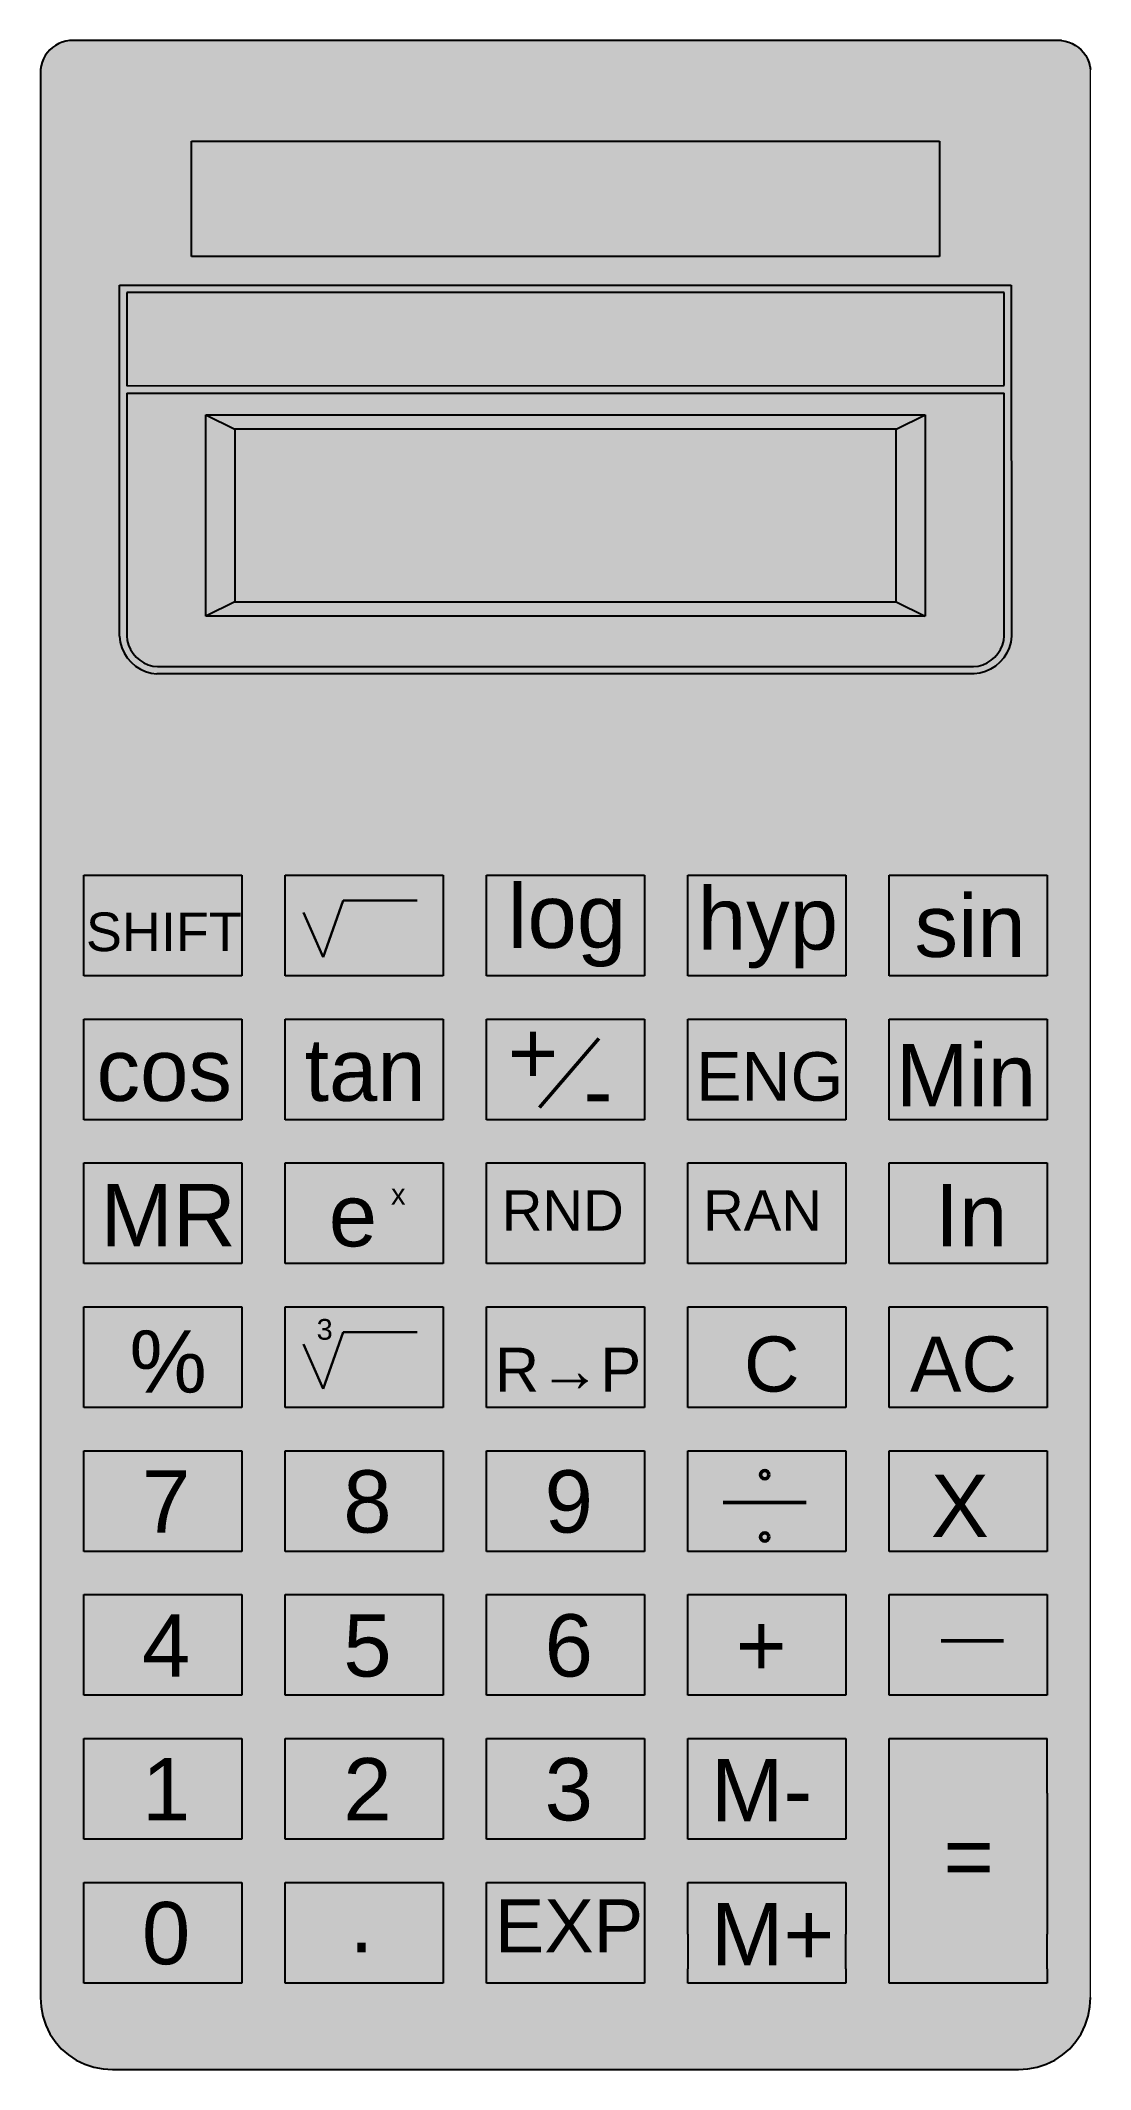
# Model space of a CAD drawing. Header units: metres. Extents: x -1 to 41, y -204 to 47.
# Drawn here: x 15.56 to 40.84, y -1.82 to 47.02 of the extents above; entities outside this region: 1.
import ezdxf

# ---------------------------------------------------------------- set-up
doc = ezdxf.new("R2010")
doc.units = ezdxf.units.M
doc.styles.get("Standard").update_dxf_attribs({"font": 'arial.ttf'})

msp = doc.modelspace()

# ---------------------------------------------------------------- hatches: boundary and pattern name
at = {"lineweight": 50}
h = msp.add_hatch(color=252, dxfattribs=at)
h.dxf.hatch_style = 1
h.paths.add_polyline_path([(38.768, 32.691), (38.766, 38.535), (17.636, 38.535), (17.634, 32.691), (17.648, 32.576), (17.679, 32.465), (17.725, 32.361), (17.787, 32.265), (17.861, 32.178), (17.948, 32.103), (18.044, 32.042), (18.149, 31.996), (18.259, 31.965), (18.374, 31.951), (38.028, 31.951), (38.143, 31.965), (38.253, 31.996), (38.358, 32.042), (38.454, 32.103), (38.541, 32.178), (38.615, 32.264), (38.677, 32.361), (38.723, 32.465), (38.754, 32.576)])
h.paths.add_polyline_path([(36.86, 38.015), (36.86, 33.166), (19.542, 33.166), (19.542, 38.015)])
h.paths.add_polyline_path([(36.167, 33.512), (36.86, 33.166), (36.86, 38.015), (36.167, 37.669)], flags=16)
h.paths.add_polyline_path([(20.235, 33.512), (20.235, 37.669), (19.542, 38.015), (19.542, 33.166)])
h.paths.add_polyline_path([(19.542, 33.166), (36.86, 33.166), (36.167, 33.512), (20.235, 33.512)])
h.paths.add_polyline_path([(36.86, 38.015), (19.542, 38.015), (20.235, 37.669), (36.167, 37.669)])
h.paths.add_polyline_path([(38.766, 38.716), (38.765, 40.959), (17.637, 40.959), (17.636, 38.708)])
h.paths.add_polyline_path([(40.843, -0.085), (40.843, 46.328), (40.829, 46.415), (40.805, 46.5), (40.771, 46.581), (40.729, 46.659), (40.678, 46.731), (40.619, 46.797), (40.553, 46.855), (40.481, 46.906), (40.404, 46.949), (40.322, 46.982), (40.238, 47.006), (40.15, 47.021), (16.252, 47.021), (16.165, 47.006), (16.08, 46.982), (15.998, 46.949), (15.921, 46.906), (15.849, 46.855), (15.783, 46.797), (15.724, 46.731), (15.673, 46.659), (15.631, 46.581), (15.597, 46.5), (15.573, 46.415), (15.559, 46.328), (15.559, -0.085), (15.57, -0.312), (15.612, -0.536), (15.683, -0.752), (15.782, -0.957), (15.908, -1.147), (16.057, -1.318), (16.229, -1.468), (16.418, -1.593), (16.623, -1.693), (16.84, -1.764), (17.063, -1.805), (17.291, -1.816), (39.111, -1.816), (39.339, -1.805), (39.562, -1.764), (39.779, -1.693), (39.984, -1.593), (40.173, -1.468), (40.345, -1.318), (40.494, -1.147), (40.62, -0.957), (40.719, -0.752), (40.79, -0.536), (40.832, -0.312)])
h.paths.add_polyline_path([(38.938, 41.132), (38.941, 32.68), (38.924, 32.541), (38.886, 32.407), (38.83, 32.279), (38.755, 32.161), (38.664, 32.055), (38.558, 31.964), (38.44, 31.889), (38.312, 31.832), (38.177, 31.795), (38.039, 31.777), (18.363, 31.778), (18.225, 31.795), (18.09, 31.832), (17.962, 31.889), (17.844, 31.964), (17.738, 32.055), (17.647, 32.161), (17.572, 32.279), (17.516, 32.407), (17.478, 32.541), (17.461, 32.68), (17.464, 41.132)])
h.paths.add_polyline_path([(37.206, 44.596), (37.206, 41.825), (19.196, 41.825), (19.196, 44.596)], flags=16)
h.paths.add_polyline_path([(35.994, 0.262), (35.994, 0.608), (35.994, 1.439), (35.994, 1.578), (35.994, 1.682), (35.994, 1.82), (35.994, 1.924), (35.994, 2.063), (35.994, 2.167), (35.994, 2.305), (35.994, 2.409), (35.994, 2.548), (35.994, 2.652), (35.994, 2.79), (35.994, 2.894), (35.994, 3.033), (35.994, 3.137), (35.994, 3.275), (35.994, 3.379), (35.994, 3.518), (35.994, 3.621), (35.994, 3.76), (35.994, 3.864), (35.994, 4.002), (35.994, 4.106), (35.994, 4.245), (35.994, 4.349), (35.994, 4.487), (35.994, 4.591), (35.994, 4.73), (35.994, 4.834), (35.994, 6.15), (39.804, 6.15), (39.804, 4.834), (39.804, 4.73), (39.804, 4.591), (39.804, 4.487), (39.804, 4.349), (39.804, 4.245), (39.804, 4.106), (39.804, 4.002), (39.804, 3.864), (39.804, 3.76), (39.804, 3.621), (39.804, 3.518), (39.804, 3.379), (39.804, 3.275), (39.804, 3.137), (39.804, 3.033), (39.804, 2.894), (39.804, 2.79), (39.804, 2.652), (39.804, 2.548), (39.804, 2.409), (39.804, 2.305), (39.804, 2.167), (39.804, 2.063), (39.804, 1.924), (39.804, 1.82), (39.804, 1.682), (39.804, 1.578), (39.804, 1.439), (39.804, 0.608), (39.804, 0.262)], flags=16)
h.paths.add_polyline_path([(39.804, 26.932), (39.804, 25.685), (39.804, 24.507), (35.994, 24.507), (35.994, 25.685), (35.994, 26.932)], flags=16)
h.paths.add_polyline_path([(34.955, 24.507), (31.145, 24.507), (31.145, 25.685), (31.145, 26.932), (34.955, 26.932), (34.955, 25.685)], flags=16)
h.paths.add_polyline_path([(34.955, 2.686), (34.955, 1.439), (34.955, 0.608), (34.955, 0.262), (31.145, 0.262), (31.145, 0.608), (31.145, 1.439), (31.145, 2.686)], flags=16)
h.paths.add_polyline_path([(35.994, 16.541), (39.804, 16.541), (39.804, 15.294), (39.804, 14.116), (35.994, 14.116), (35.994, 15.294)], flags=16)
h.paths.add_polyline_path([(31.145, 16.541), (34.955, 16.541), (34.955, 15.294), (34.955, 14.116), (31.145, 14.116), (31.145, 15.294)], flags=16)
h.paths.add_polyline_path([(30.106, 26.932), (30.106, 25.685), (30.106, 24.507), (26.296, 24.507), (26.296, 25.685), (26.296, 26.932)], flags=16)
h.paths.add_polyline_path([(39.804, 13.077), (39.804, 11.83), (39.804, 10.653), (35.994, 10.653), (35.994, 11.83), (35.994, 13.077)], flags=16)
h.paths.add_polyline_path([(34.955, 6.15), (34.955, 4.903), (34.955, 3.725), (31.145, 3.725), (31.145, 4.903), (31.145, 6.15)], flags=16)
h.paths.add_polyline_path([(34.955, 13.077), (34.955, 11.83), (34.955, 10.653), (31.145, 10.653), (31.145, 11.83), (31.145, 13.077)], flags=16)
h.paths.add_polyline_path([(39.804, 23.468), (39.804, 22.221), (39.804, 21.043), (35.994, 21.043), (35.994, 22.221), (35.994, 23.468)], flags=16)
h.paths.add_polyline_path([(34.955, 23.468), (34.955, 22.221), (34.955, 21.043), (31.145, 21.043), (31.145, 21.39), (31.145, 23.468)], flags=16)
h.paths.add_polyline_path([(34.955, 20.004), (34.955, 18.757), (34.955, 17.58), (31.145, 17.58), (31.145, 18.757), (31.145, 20.004)], flags=16)
h.paths.add_polyline_path([(39.804, 9.614), (39.804, 8.367), (39.804, 7.189), (35.994, 7.189), (35.994, 8.367), (35.994, 9.614)], flags=16)
h.paths.add_polyline_path([(34.955, 7.189), (31.145, 7.189), (31.145, 8.367), (31.145, 9.614), (34.955, 9.614), (34.955, 8.367)], flags=16)
h.paths.add_polyline_path([(25.257, 2.686), (25.257, 1.439), (25.257, 0.262), (21.447, 0.262), (21.447, 1.439), (21.447, 2.686)], flags=16)
h.paths.add_polyline_path([(30.106, 2.686), (30.106, 1.439), (30.106, 0.262), (26.296, 0.262), (26.296, 1.439), (26.296, 2.686)], flags=16)
h.paths.add_polyline_path([(30.106, 6.15), (30.106, 4.903), (30.106, 3.725), (26.296, 3.725), (26.296, 4.903), (26.296, 6.15)], flags=16)
h.paths.add_polyline_path([(20.408, 24.507), (16.598, 24.507), (16.598, 25.685), (16.598, 26.932), (20.408, 26.932), (20.408, 25.685)], flags=16)
h.paths.add_polyline_path([(30.106, 9.614), (30.106, 8.367), (30.106, 7.189), (26.296, 7.189), (26.296, 8.367), (26.296, 9.614)], flags=16)
h.paths.add_polyline_path([(30.106, 16.541), (30.106, 15.294), (30.106, 14.116), (26.296, 14.116), (26.296, 15.294), (26.296, 16.541)], flags=16)
h.paths.add_polyline_path([(30.106, 13.077), (30.106, 11.83), (30.106, 10.653), (26.296, 10.653), (26.296, 11.83), (26.296, 13.077)], flags=16)
h.paths.add_polyline_path([(20.408, 0.262), (16.598, 0.262), (16.598, 1.439), (16.598, 2.686), (20.408, 2.686), (20.408, 1.439)], flags=16)
h.paths.add_polyline_path([(30.106, 23.468), (30.106, 22.221), (30.106, 21.043), (26.296, 21.043), (26.296, 22.221), (26.296, 23.468)], flags=16)
h.paths.add_polyline_path([(30.106, 20.004), (30.106, 18.757), (30.106, 17.58), (26.296, 17.58), (26.296, 18.757), (26.296, 20.004)], flags=16)
h.paths.add_polyline_path([(39.804, 20.004), (39.804, 18.757), (39.804, 17.58), (35.994, 17.58), (35.994, 18.757), (35.994, 20.004)], flags=16)
h.paths.add_polyline_path([(16.598, 16.541), (20.408, 16.541), (20.408, 15.294), (20.408, 14.116), (16.598, 14.116), (16.598, 15.294)], flags=16)
h.paths.add_polyline_path([(20.408, 3.725), (16.598, 3.725), (16.598, 4.903), (16.598, 6.15), (20.408, 6.15), (20.408, 4.903)], flags=16)
h.paths.add_polyline_path([(25.257, 26.932), (25.257, 25.685), (25.257, 24.507), (21.447, 24.507), (21.447, 25.685), (21.447, 26.932)], flags=16)
h.paths.add_polyline_path([(20.408, 10.653), (16.598, 10.653), (16.598, 11.83), (16.598, 13.077), (20.408, 13.077), (20.408, 11.83)], flags=16)
h.paths.add_polyline_path([(20.408, 7.189), (16.598, 7.189), (16.598, 8.367), (16.598, 9.614), (20.408, 9.614), (20.408, 8.367)], flags=16)
h.paths.add_polyline_path([(20.408, 20.004), (20.408, 18.757), (20.408, 17.58), (16.598, 17.58), (16.598, 18.757), (16.598, 20.004)], flags=16)
h.paths.add_polyline_path([(20.408, 21.043), (16.598, 21.043), (16.598, 22.221), (16.598, 23.468), (20.408, 23.468), (20.408, 22.221)], flags=16)
h.paths.add_polyline_path([(21.447, 16.541), (25.257, 16.541), (25.257, 15.294), (25.257, 14.116), (21.447, 14.116), (21.447, 15.294)], flags=16)
h.paths.add_polyline_path([(25.257, 6.15), (25.257, 4.903), (25.257, 3.725), (21.447, 3.725), (21.447, 4.903), (21.447, 6.15)], flags=16)
h.paths.add_polyline_path([(25.257, 13.077), (25.257, 11.83), (25.257, 11.726), (25.257, 10.653), (21.447, 10.653), (21.447, 11.726), (21.447, 11.83), (21.447, 13.077)], flags=16)
h.paths.add_polyline_path([(25.257, 9.614), (25.257, 8.367), (25.257, 7.189), (21.447, 7.189), (21.447, 8.367), (21.447, 9.614)], flags=16)
h.paths.add_polyline_path([(25.257, 23.468), (25.257, 22.221), (25.257, 21.043), (21.447, 21.043), (21.447, 22.221), (21.447, 23.468)], flags=16)
h.paths.add_polyline_path([(25.257, 20.004), (25.257, 18.757), (25.257, 17.58), (21.447, 17.58), (21.447, 18.757), (21.447, 20.004)], flags=16)
h.paths.add_polyline_path([(38.941, 32.68), (38.938, 41.132), (17.464, 41.132), (17.461, 32.68), (17.478, 32.541), (17.516, 32.407), (17.572, 32.279), (17.647, 32.161), (17.738, 32.055), (17.844, 31.964), (17.962, 31.889), (18.09, 31.832), (18.225, 31.795), (18.363, 31.778), (38.039, 31.777), (38.177, 31.795), (38.312, 31.832), (38.44, 31.889), (38.558, 31.964), (38.664, 32.055), (38.755, 32.161), (38.83, 32.279), (38.886, 32.407), (38.924, 32.541)], flags=16)
h.paths.add_polyline_path([(38.766, 38.535), (17.636, 38.535), (17.634, 32.691), (17.648, 32.576), (17.679, 32.465), (17.725, 32.361), (17.787, 32.265), (17.861, 32.178), (17.948, 32.103), (18.044, 32.042), (18.149, 31.996), (18.259, 31.965), (18.374, 31.951), (38.028, 31.951), (38.143, 31.965), (38.253, 31.996), (38.358, 32.042), (38.454, 32.103), (38.541, 32.178), (38.615, 32.264), (38.677, 32.361), (38.723, 32.465), (38.754, 32.576), (38.768, 32.691)])
h.paths.add_polyline_path([(38.766, 38.716), (38.765, 40.959), (17.637, 40.959), (17.636, 38.708)], flags=16)
h = msp.add_hatch(color=56, dxfattribs=at)
h.dxf.hatch_style = 2
h.paths.add_polyline_path([(37.206, 41.825), (37.206, 44.596), (19.196, 44.596), (19.196, 41.825)])
h.paths.add_polyline_path([(36.167, 33.512), (36.167, 37.669), (20.235, 37.669), (20.235, 33.512)])
h = msp.add_hatch(color=30, dxfattribs=at)
h.dxf.hatch_style = 2
h.paths.add_polyline_path([(37.206, 41.825), (37.206, 44.596), (19.196, 44.596), (19.196, 41.825)])
h = msp.add_hatch(color=24, dxfattribs=at)
h.dxf.hatch_style = 2
h.paths.add_polyline_path([(37.206, 41.825), (37.206, 44.596), (19.196, 44.596), (19.196, 41.825)])
h = msp.add_hatch(color=20, dxfattribs=at)
h.dxf.hatch_style = 1
h.paths.add_polyline_path([(37.206, 41.825), (37.206, 44.596), (19.196, 44.596), (19.196, 41.825)])
h = msp.add_hatch(color=255, dxfattribs=at)
h.dxf.hatch_style = 2
h.paths.add_polyline_path([(30.106, 15.294), (30.106, 16.541), (26.296, 16.541), (26.296, 15.294), (26.296, 14.116), (30.106, 14.116)])
h.paths.add_polyline_path([(25.257, 14.116), (25.257, 15.294), (25.257, 16.541), (21.447, 16.541), (21.447, 15.294), (21.447, 14.116)])
h.paths.add_polyline_path([(20.408, 15.294), (20.408, 16.541), (16.598, 16.541), (16.598, 15.294), (16.598, 14.116), (20.408, 14.116)])
h.paths.add_polyline_path([(20.408, 17.58), (20.408, 18.757), (20.408, 20.004), (16.598, 20.004), (16.598, 18.757), (16.598, 17.58)])
h.paths.add_polyline_path([(25.257, 17.58), (25.257, 18.757), (25.257, 20.004), (21.447, 20.004), (21.447, 18.757), (21.447, 17.58)])
h.paths.add_polyline_path([(30.106, 17.58), (30.106, 18.757), (30.106, 20.004), (26.296, 20.004), (26.296, 18.757), (26.296, 17.58)])
h.paths.add_polyline_path([(34.955, 17.58), (34.955, 18.757), (34.955, 20.004), (31.145, 20.004), (31.145, 18.757), (31.145, 17.58)])
h.paths.add_polyline_path([(39.804, 17.58), (39.804, 18.757), (39.804, 20.004), (35.994, 20.004), (35.994, 18.757), (35.994, 17.58)])
h.paths.add_polyline_path([(39.804, 22.221), (39.804, 23.468), (35.994, 23.468), (35.994, 22.221), (35.994, 21.043), (39.804, 21.043)])
h.paths.add_polyline_path([(34.955, 22.221), (34.955, 23.468), (31.145, 23.468), (31.145, 21.39), (31.145, 21.043), (34.955, 21.043)])
h.paths.add_polyline_path([(30.106, 22.221), (30.106, 23.468), (26.296, 23.468), (26.296, 22.221), (26.296, 21.043), (30.106, 21.043)])
h.paths.add_polyline_path([(25.257, 22.221), (25.257, 23.468), (21.447, 23.468), (21.447, 22.221), (21.447, 21.043), (25.257, 21.043)])
h.paths.add_polyline_path([(20.408, 24.507), (20.408, 25.685), (20.408, 26.932), (16.598, 26.932), (16.598, 25.685), (16.598, 24.507)])
h.paths.add_polyline_path([(25.257, 24.507), (25.257, 25.685), (25.257, 26.932), (21.447, 26.932), (21.447, 25.685), (21.447, 24.507)])
h.paths.add_polyline_path([(20.408, 22.221), (20.408, 23.468), (16.598, 23.468), (16.598, 22.221), (16.598, 21.043), (20.408, 21.043)])
h.paths.add_polyline_path([(30.106, 24.507), (30.106, 25.685), (30.106, 26.932), (26.296, 26.932), (26.296, 25.685), (26.296, 24.507)])
h.paths.add_polyline_path([(34.955, 24.507), (34.955, 25.685), (34.955, 26.932), (31.145, 26.932), (31.145, 25.685), (31.145, 24.507)])
h.paths.add_polyline_path([(39.804, 24.507), (39.804, 25.685), (39.804, 26.932), (35.994, 26.932), (35.994, 25.685), (35.994, 24.507)])
h = msp.add_hatch(color=22, dxfattribs=at)
h.dxf.hatch_style = 2
h.paths.add_polyline_path([(39.804, 14.116), (39.804, 15.294), (39.804, 16.541), (35.994, 16.541), (35.994, 15.294), (35.994, 14.116)])
h.paths.add_polyline_path([(34.955, 15.294), (34.955, 16.541), (31.145, 16.541), (31.145, 15.294), (31.145, 14.116), (34.955, 14.116)])
h = msp.add_hatch(color=254, dxfattribs=at)
h.dxf.hatch_style = 2
h.paths.add_polyline_path([(34.955, 1.439), (34.955, 2.686), (31.145, 2.686), (31.145, 1.439), (31.145, 0.608), (31.145, 0.262), (34.955, 0.262), (34.955, 0.608)])
h.paths.add_polyline_path([(34.955, 4.903), (34.955, 6.15), (31.145, 6.15), (31.145, 4.903), (31.145, 3.725), (34.955, 3.725)])
h.paths.add_polyline_path([(34.955, 7.189), (34.955, 8.367), (34.955, 9.614), (31.145, 9.614), (31.145, 8.367), (31.145, 7.189)])
h.paths.add_polyline_path([(39.804, 7.189), (39.804, 8.367), (39.804, 9.614), (35.994, 9.614), (35.994, 8.367), (35.994, 7.189)])
h.paths.add_polyline_path([(34.955, 10.653), (34.955, 11.83), (34.955, 13.077), (31.145, 13.077), (31.145, 11.83), (31.145, 10.653)])
h.paths.add_polyline_path([(33.1, 11, 1), (32.9, 11, 1)], flags=16)
h.paths.add_polyline_path([(33.1, 12.5, 1), (32.9, 12.5, 1)], flags=16)
h.paths.add_polyline_path([(30.106, 10.653), (30.106, 11.83), (30.106, 13.077), (26.296, 13.077), (26.296, 11.83), (26.296, 10.653)])
h.paths.add_polyline_path([(25.257, 10.653), (25.257, 11.726), (25.257, 11.83), (25.257, 13.077), (21.447, 13.077), (21.447, 11.83), (21.447, 11.726), (21.447, 10.653)])
h.paths.add_polyline_path([(20.408, 10.653), (20.408, 11.83), (20.408, 13.077), (16.598, 13.077), (16.598, 11.83), (16.598, 10.653)])
h.paths.add_polyline_path([(20.408, 8.367), (20.408, 9.614), (16.598, 9.614), (16.598, 8.367), (16.598, 7.189), (20.408, 7.189)])
h.paths.add_polyline_path([(25.257, 7.189), (25.257, 8.367), (25.257, 9.614), (21.447, 9.614), (21.447, 8.367), (21.447, 7.189)])
h.paths.add_polyline_path([(30.106, 7.189), (30.106, 8.367), (30.106, 9.614), (26.296, 9.614), (26.296, 8.367), (26.296, 7.189)])
h.paths.add_polyline_path([(25.257, 4.903), (25.257, 6.15), (21.447, 6.15), (21.447, 4.903), (21.447, 3.725), (25.257, 3.725)])
h.paths.add_polyline_path([(30.106, 4.903), (30.106, 6.15), (26.296, 6.15), (26.296, 4.903), (26.296, 3.725), (30.106, 3.725)])
h.paths.add_polyline_path([(20.408, 3.725), (20.408, 4.903), (20.408, 6.15), (16.598, 6.15), (16.598, 4.903), (16.598, 3.725)])
h.paths.add_polyline_path([(20.408, 1.439), (20.408, 2.686), (16.598, 2.686), (16.598, 1.439), (16.598, 0.262), (20.408, 0.262)])
h.paths.add_polyline_path([(25.257, 0.262), (25.257, 1.439), (25.257, 2.686), (21.447, 2.686), (21.447, 1.439), (21.447, 0.262)])
h.paths.add_polyline_path([(30.106, 0.262), (30.106, 1.439), (30.106, 2.686), (26.296, 2.686), (26.296, 1.439), (26.296, 0.262)])
h.paths.add_polyline_path([(39.804, 10.653), (39.804, 11.83), (39.804, 13.077), (35.994, 13.077), (35.994, 11.83), (35.994, 10.653)])
h = msp.add_hatch(color=22, dxfattribs=at)
h.dxf.hatch_style = 2
h.paths.add_polyline_path([(39.804, 1.924), (39.804, 2.063), (39.804, 2.167), (39.804, 2.305), (39.804, 2.409), (39.804, 2.548), (39.804, 2.652), (39.804, 2.79), (39.804, 2.894), (39.804, 3.033), (39.804, 3.137), (39.804, 3.275), (39.804, 3.379), (39.804, 3.518), (39.804, 3.621), (39.804, 3.76), (39.804, 3.864), (39.804, 4.002), (39.804, 4.106), (39.804, 4.245), (39.804, 4.349), (39.804, 4.487), (39.804, 4.591), (39.804, 4.73), (39.804, 4.834), (39.804, 6.15), (35.994, 6.15), (35.994, 4.834), (35.994, 4.73), (35.994, 4.591), (35.994, 4.487), (35.994, 4.349), (35.994, 4.245), (35.994, 4.106), (35.994, 4.002), (35.994, 3.864), (35.994, 3.76), (35.994, 3.621), (35.994, 3.518), (35.994, 3.379), (35.994, 3.275), (35.994, 3.137), (35.994, 3.033), (35.994, 2.894), (35.994, 2.79), (35.994, 2.652), (35.994, 2.548), (35.994, 2.409), (35.994, 2.305), (35.994, 2.167), (35.994, 2.063), (35.994, 1.924), (35.994, 1.82), (35.994, 1.682), (35.994, 1.578), (35.994, 1.439), (35.994, 0.608), (35.994, 0.262), (39.804, 0.262), (39.804, 0.608), (39.804, 1.439), (39.804, 1.578), (39.804, 1.682), (39.804, 1.82)])

# ---------------------------------------------------------------- linework, layer by layer
for p, q in [((15.921, 46.906), (15.849, 46.855)), ((15.998, 46.949), (15.921, 46.906)), ((16.08, 46.982), (15.998, 46.949)), ((16.165, 47.006), (16.08, 46.982)), ((16.252, 47.021), (16.165, 47.006)), ((40.15, 47.021), (16.252, 47.021)), ((40.15, 47.021), (40.238, 47.006)), ((40.238, 47.006), (40.322, 46.982)), ((40.322, 46.982), (40.404, 46.949)), ((40.404, 46.949), (40.481, 46.906)), ((40.481, 46.906), (40.553, 46.855)), ((15.573, 46.415), (15.559, 46.328)), ((15.597, 46.5), (15.573, 46.415)), ((15.631, 46.581), (15.597, 46.5)), ((15.673, 46.659), (15.631, 46.581)), ((15.724, 46.731), (15.673, 46.659)), ((15.783, 46.797), (15.724, 46.731)), ((15.849, 46.855), (15.783, 46.797)), ((40.553, 46.855), (40.619, 46.797)), ((40.619, 46.797), (40.678, 46.731)), ((40.678, 46.731), (40.729, 46.659)), ((40.729, 46.659), (40.771, 46.581)), ((40.771, 46.581), (40.805, 46.5)), ((40.805, 46.5), (40.829, 46.415)), ((40.829, 46.415), (40.843, 46.328)), ((15.559, 46.328), (15.559, -0.085)), ((19.196, 44.596), (37.206, 44.596)), ((19.196, 41.825), (19.196, 44.596)), ((37.206, 44.596), (37.206, 41.825)), ((37.206, 41.825), (19.196, 41.825)), ((17.461, 32.68), (17.464, 41.132)), ((17.464, 41.132), (38.938, 41.132)), ((38.938, 41.132), (38.941, 32.68)), ((17.637, 40.959), (17.636, 38.708)), ((38.765, 40.959), (17.637, 40.959)), ((38.766, 38.716), (38.765, 40.959)), ((17.636, 38.708), (38.766, 38.716)), ((17.636, 38.535), (17.634, 32.691)), ((17.636, 38.535), (38.766, 38.535)), ((38.768, 32.691), (38.766, 38.535)), ((19.542, 33.166), (19.542, 38.015)), ((19.542, 38.015), (20.235, 37.669)), ((19.542, 38.015), (36.86, 38.015)), ((36.167, 37.669), (20.235, 37.669)), ((20.235, 37.669), (20.235, 33.512)), ((36.167, 37.669), (36.86, 38.015)), ((36.167, 33.512), (36.167, 37.669)), ((36.86, 38.015), (36.86, 33.166)), ((20.235, 33.512), (19.542, 33.166)), ((20.235, 33.512), (36.167, 33.512)), ((36.167, 33.512), (36.86, 33.166)), ((36.86, 33.166), (19.542, 33.166)), ((17.461, 32.68), (17.478, 32.541)), ((17.478, 32.541), (17.516, 32.407)), ((17.516, 32.407), (17.572, 32.279)), ((17.572, 32.279), (17.647, 32.161)), ((17.634, 32.691), (17.648, 32.576)), ((17.648, 32.576), (17.679, 32.465)), ((17.679, 32.465), (17.725, 32.361)), ((17.725, 32.361), (17.787, 32.265)), ((17.787, 32.265), (17.861, 32.178)), ((38.541, 32.178), (38.615, 32.264)), ((38.615, 32.264), (38.677, 32.361)), ((38.677, 32.361), (38.723, 32.465)), ((38.723, 32.465), (38.754, 32.576)), ((38.754, 32.576), (38.768, 32.691)), ((38.83, 32.279), (38.755, 32.161)), ((38.886, 32.407), (38.83, 32.279)), ((38.924, 32.541), (38.886, 32.407)), ((38.941, 32.68), (38.924, 32.541)), ((17.647, 32.161), (17.738, 32.055)), ((17.738, 32.055), (17.844, 31.964)), ((17.844, 31.964), (17.962, 31.889)), ((17.861, 32.178), (17.948, 32.103)), ((17.948, 32.103), (18.044, 32.042)), ((17.962, 31.889), (18.09, 31.832)), ((18.044, 32.042), (18.149, 31.996)), ((18.09, 31.832), (18.225, 31.795)), ((18.149, 31.996), (18.259, 31.965)), ((18.225, 31.795), (18.363, 31.778)), ((18.259, 31.965), (18.374, 31.951)), ((38.039, 31.777), (18.363, 31.778)), ((18.374, 31.951), (38.028, 31.951)), ((38.028, 31.951), (38.143, 31.965)), ((38.177, 31.795), (38.039, 31.777)), ((38.143, 31.965), (38.253, 31.996)), ((38.312, 31.832), (38.177, 31.795)), ((38.253, 31.996), (38.358, 32.042)), ((38.44, 31.889), (38.312, 31.832)), ((38.358, 32.042), (38.454, 32.103)), ((38.558, 31.964), (38.44, 31.889)), ((38.454, 32.103), (38.541, 32.178)), ((38.664, 32.055), (38.558, 31.964)), ((38.755, 32.161), (38.664, 32.055)), ((16.598, 26.932), (20.408, 26.932)), ((16.598, 25.685), (16.598, 26.932)), ((20.408, 26.932), (20.408, 25.685)), ((21.447, 26.932), (25.257, 26.932)), ((21.447, 25.685), (21.447, 26.932)), ((25.257, 26.932), (25.257, 25.685)), ((26.296, 26.932), (30.106, 26.932)), ((26.296, 25.685), (26.296, 26.932)), ((30.106, 26.932), (30.106, 25.685)), ((31.145, 26.932), (34.955, 26.932)), ((31.145, 25.685), (31.145, 26.932)), ((34.955, 26.932), (34.955, 25.685)), ((35.994, 26.932), (39.804, 26.932)), ((35.994, 25.685), (35.994, 26.932)), ((39.804, 26.932), (39.804, 25.685)), ((16.598, 24.507), (16.598, 25.685)), ((20.408, 25.685), (20.408, 24.507)), ((21.447, 24.507), (21.447, 25.685)), ((25.257, 25.685), (25.257, 24.507)), ((26.296, 24.507), (26.296, 25.685)), ((30.106, 25.685), (30.106, 24.507)), ((31.145, 24.507), (31.145, 25.685)), ((34.955, 25.685), (34.955, 24.507)), ((35.994, 24.507), (35.994, 25.685)), ((39.804, 25.685), (39.804, 24.507)), ((20.408, 24.507), (16.598, 24.507)), ((25.257, 24.507), (21.447, 24.507)), ((30.106, 24.507), (26.296, 24.507)), ((34.955, 24.507), (31.145, 24.507)), ((39.804, 24.507), (35.994, 24.507)), ((16.598, 23.468), (20.408, 23.468)), ((16.598, 22.221), (16.598, 23.468)), ((20.408, 23.468), (20.408, 22.221)), ((21.447, 23.468), (25.257, 23.468)), ((21.447, 22.221), (21.447, 23.468)), ((25.257, 23.468), (25.257, 22.221)), ((26.296, 23.468), (30.106, 23.468)), ((26.296, 22.221), (26.296, 23.468)), ((30.106, 23.468), (30.106, 22.221)), ((31.145, 23.468), (34.955, 23.468)), ((31.145, 21.39), (31.145, 23.468)), ((34.955, 23.468), (34.955, 22.221)), ((35.994, 23.468), (39.804, 23.468)), ((35.994, 22.221), (35.994, 23.468)), ((39.804, 23.468), (39.804, 22.221)), ((16.598, 21.043), (16.598, 22.221)), ((20.408, 22.221), (20.408, 21.043)), ((21.447, 21.043), (21.447, 22.221)), ((25.257, 22.221), (25.257, 21.043)), ((26.296, 21.043), (26.296, 22.221)), ((30.106, 22.221), (30.106, 21.043)), ((34.955, 22.221), (34.955, 21.043)), ((35.994, 21.043), (35.994, 22.221)), ((39.804, 22.221), (39.804, 21.043)), ((20.408, 21.043), (16.598, 21.043)), ((25.257, 21.043), (21.447, 21.043)), ((30.106, 21.043), (26.296, 21.043)), ((31.145, 21.043), (31.145, 21.39)), ((34.955, 21.043), (31.145, 21.043)), ((39.804, 21.043), (35.994, 21.043)), ((16.598, 20.004), (20.408, 20.004)), ((16.598, 18.757), (16.598, 20.004)), ((20.408, 20.004), (20.408, 18.757)), ((21.447, 20.004), (25.257, 20.004)), ((21.447, 18.757), (21.447, 20.004)), ((25.257, 20.004), (25.257, 18.757)), ((26.296, 20.004), (30.106, 20.004)), ((26.296, 18.757), (26.296, 20.004)), ((30.106, 20.004), (30.106, 18.757)), ((31.145, 20.004), (34.955, 20.004)), ((31.145, 18.757), (31.145, 20.004)), ((34.955, 20.004), (34.955, 18.757)), ((35.994, 20.004), (39.804, 20.004)), ((35.994, 18.757), (35.994, 20.004)), ((39.804, 20.004), (39.804, 18.757)), ((16.598, 17.58), (16.598, 18.757)), ((20.408, 18.757), (20.408, 17.58)), ((21.447, 17.58), (21.447, 18.757)), ((25.257, 18.757), (25.257, 17.58)), ((26.296, 17.58), (26.296, 18.757)), ((30.106, 18.757), (30.106, 17.58)), ((31.145, 17.58), (31.145, 18.757)), ((34.955, 18.757), (34.955, 17.58)), ((35.994, 17.58), (35.994, 18.757)), ((39.804, 18.757), (39.804, 17.58)), ((20.408, 17.58), (16.598, 17.58)), ((25.257, 17.58), (21.447, 17.58)), ((30.106, 17.58), (26.296, 17.58)), ((34.955, 17.58), (31.145, 17.58)), ((39.804, 17.58), (35.994, 17.58)), ((16.598, 16.541), (20.408, 16.541)), ((16.598, 15.294), (16.598, 16.541)), ((20.408, 16.541), (20.408, 15.294)), ((21.447, 16.541), (25.257, 16.541)), ((21.447, 15.294), (21.447, 16.541)), ((25.257, 16.541), (25.257, 15.294)), ((26.296, 16.541), (30.106, 16.541)), ((26.296, 15.294), (26.296, 16.541)), ((30.106, 16.541), (30.106, 15.294)), ((31.145, 16.541), (34.955, 16.541)), ((31.145, 15.294), (31.145, 16.541)), ((34.955, 16.541), (34.955, 15.294)), ((35.994, 16.541), (39.804, 16.541)), ((35.994, 15.294), (35.994, 16.541)), ((39.804, 16.541), (39.804, 15.294)), ((16.598, 14.116), (16.598, 15.294)), ((20.408, 15.294), (20.408, 14.116)), ((21.447, 14.116), (21.447, 15.294)), ((25.257, 15.294), (25.257, 14.116)), ((26.296, 14.116), (26.296, 15.294)), ((30.106, 15.294), (30.106, 14.116)), ((31.145, 14.116), (31.145, 15.294)), ((34.955, 15.294), (34.955, 14.116)), ((35.994, 14.116), (35.994, 15.294)), ((39.804, 15.294), (39.804, 14.116)), ((20.408, 14.116), (16.598, 14.116)), ((25.257, 14.116), (21.447, 14.116)), ((30.106, 14.116), (26.296, 14.116)), ((34.955, 14.116), (31.145, 14.116)), ((39.804, 14.116), (35.994, 14.116)), ((16.598, 13.077), (20.408, 13.077)), ((16.598, 11.83), (16.598, 13.077)), ((20.408, 13.077), (20.408, 11.83)), ((21.447, 13.077), (25.257, 13.077)), ((21.447, 11.83), (21.447, 13.077)), ((25.257, 13.077), (25.257, 11.83)), ((26.296, 13.077), (30.106, 13.077)), ((26.296, 11.83), (26.296, 13.077)), ((30.106, 13.077), (30.106, 11.83)), ((31.145, 13.077), (34.955, 13.077)), ((31.145, 11.83), (31.145, 13.077)), ((34.955, 13.077), (34.955, 11.83)), ((35.994, 13.077), (39.804, 13.077)), ((35.994, 11.83), (35.994, 13.077)), ((39.804, 13.077), (39.804, 11.83)), ((16.598, 10.653), (16.598, 11.83)), ((20.408, 11.83), (20.408, 10.653)), ((21.447, 10.653), (21.447, 11.83)), ((21.447, 11.726), (21.447, 11.83)), ((25.257, 11.83), (25.257, 11.726)), ((25.257, 11.726), (25.257, 10.653)), ((26.296, 10.653), (26.296, 11.83)), ((30.106, 11.83), (30.106, 10.653)), ((31.145, 10.653), (31.145, 11.83)), ((34.955, 11.83), (34.955, 10.653)), ((35.994, 10.653), (35.994, 11.83)), ((39.804, 11.83), (39.804, 10.653)), ((20.408, 10.653), (16.598, 10.653)), ((25.257, 10.653), (21.447, 10.653)), ((30.106, 10.653), (26.296, 10.653)), ((34.955, 10.653), (31.145, 10.653)), ((39.804, 10.653), (35.994, 10.653)), ((16.598, 9.614), (20.408, 9.614)), ((16.598, 8.367), (16.598, 9.614)), ((20.408, 9.614), (20.408, 8.367)), ((21.447, 9.614), (25.257, 9.614)), ((21.447, 8.367), (21.447, 9.614)), ((25.257, 9.614), (25.257, 8.367)), ((26.296, 9.614), (30.106, 9.614)), ((26.296, 8.367), (26.296, 9.614)), ((30.106, 9.614), (30.106, 8.367)), ((31.145, 9.614), (34.955, 9.614)), ((31.145, 8.367), (31.145, 9.614)), ((34.955, 9.614), (34.955, 8.367)), ((35.994, 9.614), (39.804, 9.614)), ((35.994, 8.367), (35.994, 9.614)), ((39.804, 9.614), (39.804, 8.367)), ((16.598, 7.189), (16.598, 8.367)), ((20.408, 8.367), (20.408, 7.189)), ((21.447, 7.189), (21.447, 8.367)), ((25.257, 8.367), (25.257, 7.189)), ((26.296, 7.189), (26.296, 8.367)), ((30.106, 8.367), (30.106, 7.189)), ((31.145, 7.189), (31.145, 8.367)), ((34.955, 8.367), (34.955, 7.189)), ((35.994, 7.189), (35.994, 8.367)), ((39.804, 8.367), (39.804, 7.189)), ((20.408, 7.189), (16.598, 7.189)), ((25.257, 7.189), (21.447, 7.189)), ((30.106, 7.189), (26.296, 7.189)), ((34.955, 7.189), (31.145, 7.189)), ((39.804, 7.189), (35.994, 7.189)), ((16.598, 6.15), (20.408, 6.15)), ((16.598, 4.903), (16.598, 6.15)), ((20.408, 6.15), (20.408, 4.903)), ((21.447, 6.15), (25.257, 6.15)), ((21.447, 4.903), (21.447, 6.15)), ((25.257, 6.15), (25.257, 4.903)), ((26.296, 6.15), (30.106, 6.15)), ((26.296, 4.903), (26.296, 6.15)), ((30.106, 6.15), (30.106, 4.903)), ((31.145, 6.15), (34.955, 6.15)), ((31.145, 4.903), (31.145, 6.15)), ((34.955, 6.15), (34.955, 4.903)), ((35.994, 6.15), (39.804, 6.15)), ((35.994, 4.834), (35.994, 6.15)), ((39.804, 4.834), (39.804, 6.15)), ((16.598, 3.725), (16.598, 4.903)), ((20.408, 4.903), (20.408, 3.725)), ((21.447, 3.725), (21.447, 4.903)), ((25.257, 4.903), (25.257, 3.725)), ((26.296, 3.725), (26.296, 4.903)), ((30.106, 4.903), (30.106, 3.725)), ((31.145, 3.725), (31.145, 4.903)), ((34.955, 4.903), (34.955, 3.725)), ((35.994, 4.73), (35.994, 4.834)), ((35.994, 4.591), (35.994, 4.73)), ((35.994, 4.487), (35.994, 4.591)), ((35.994, 4.349), (35.994, 4.487)), ((39.804, 4.834), (39.804, 4.73)), ((39.804, 4.73), (39.804, 4.591)), ((39.804, 4.591), (39.804, 4.487)), ((39.804, 4.487), (39.804, 4.349)), ((35.994, 4.245), (35.994, 4.349)), ((35.994, 4.106), (35.994, 4.245)), ((35.994, 4.002), (35.994, 4.106)), ((35.994, 3.864), (35.994, 4.002)), ((39.804, 4.349), (39.804, 4.245)), ((39.804, 4.245), (39.804, 4.106)), ((39.804, 4.106), (39.804, 4.002)), ((39.804, 4.002), (39.804, 3.864)), ((20.408, 3.725), (16.598, 3.725)), ((25.257, 3.725), (21.447, 3.725)), ((30.106, 3.725), (26.296, 3.725)), ((34.955, 3.725), (31.145, 3.725)), ((35.994, 3.76), (35.994, 3.864)), ((35.994, 3.621), (35.994, 3.76)), ((35.994, 3.518), (35.994, 3.621)), ((35.994, 3.379), (35.994, 3.518)), ((39.804, 3.864), (39.804, 3.76)), ((39.804, 3.76), (39.804, 3.621)), ((39.804, 3.621), (39.804, 3.518)), ((39.804, 3.518), (39.804, 3.379)), ((35.994, 3.275), (35.994, 3.379)), ((35.994, 3.137), (35.994, 3.275)), ((35.994, 3.033), (35.994, 3.137)), ((35.994, 2.894), (35.994, 3.033)), ((39.804, 3.379), (39.804, 3.275)), ((39.804, 3.275), (39.804, 3.137)), ((39.804, 3.137), (39.804, 3.033)), ((39.804, 3.033), (39.804, 2.894)), ((16.598, 2.686), (20.408, 2.686)), ((16.598, 1.439), (16.598, 2.686)), ((20.408, 2.686), (20.408, 1.439)), ((21.447, 2.686), (25.257, 2.686)), ((21.447, 1.439), (21.447, 2.686)), ((25.257, 2.686), (25.257, 1.439)), ((26.296, 2.686), (30.106, 2.686)), ((26.296, 1.439), (26.296, 2.686)), ((30.106, 2.686), (30.106, 1.439)), ((31.145, 2.686), (34.955, 2.686)), ((31.145, 1.439), (31.145, 2.686)), ((34.955, 2.686), (34.955, 1.439)), ((35.994, 2.79), (35.994, 2.894)), ((35.994, 2.652), (35.994, 2.79)), ((35.994, 2.548), (35.994, 2.652)), ((35.994, 2.409), (35.994, 2.548)), ((39.804, 2.894), (39.804, 2.79)), ((39.804, 2.79), (39.804, 2.652)), ((39.804, 2.652), (39.804, 2.548)), ((39.804, 2.548), (39.804, 2.409)), ((35.994, 2.305), (35.994, 2.409)), ((35.994, 2.167), (35.994, 2.305)), ((35.994, 2.063), (35.994, 2.167)), ((35.994, 1.924), (35.994, 2.063)), ((39.804, 2.409), (39.804, 2.305)), ((39.804, 2.305), (39.804, 2.167)), ((39.804, 2.167), (39.804, 2.063)), ((39.804, 2.063), (39.804, 1.924)), ((35.994, 1.82), (35.994, 1.924)), ((35.994, 1.682), (35.994, 1.82)), ((35.994, 1.578), (35.994, 1.682)), ((35.994, 1.439), (35.994, 1.578)), ((39.804, 1.924), (39.804, 1.82)), ((39.804, 1.82), (39.804, 1.682)), ((39.804, 1.682), (39.804, 1.578)), ((39.804, 1.578), (39.804, 1.439)), ((16.598, 0.262), (16.598, 1.439)), ((20.408, 1.439), (20.408, 0.262)), ((21.447, 0.262), (21.447, 1.439)), ((25.257, 1.439), (25.257, 0.262)), ((26.296, 0.262), (26.296, 1.439)), ((30.106, 1.439), (30.106, 0.262)), ((31.145, 1.439), (31.145, 0.608)), ((34.955, 0.608), (34.955, 1.439)), ((35.994, 0.608), (35.994, 1.439)), ((39.804, 0.608), (39.804, 1.439)), ((31.145, 0.262), (31.145, 0.608)), ((34.955, 0.608), (34.955, 0.262)), ((35.994, 0.262), (35.994, 0.608)), ((39.804, 0.608), (39.804, 0.262)), ((20.408, 0.262), (16.598, 0.262)), ((25.257, 0.262), (21.447, 0.262)), ((30.106, 0.262), (26.296, 0.262)), ((34.955, 0.262), (31.145, 0.262)), ((39.804, 0.262), (35.994, 0.262)), ((15.559, -0.085), (15.57, -0.312)), ((15.57, -0.312), (15.612, -0.536)), ((40.79, -0.536), (40.832, -0.312)), ((40.832, -0.312), (40.843, -0.085)), ((15.612, -0.536), (15.683, -0.752)), ((15.683, -0.752), (15.782, -0.957)), ((15.782, -0.957), (15.908, -1.147)), ((40.494, -1.147), (40.62, -0.957)), ((40.62, -0.957), (40.719, -0.752)), ((40.719, -0.752), (40.79, -0.536)), ((15.908, -1.147), (16.057, -1.318)), ((16.057, -1.318), (16.229, -1.468)), ((40.173, -1.468), (40.345, -1.318)), ((40.345, -1.318), (40.494, -1.147)), ((16.229, -1.468), (16.418, -1.593)), ((16.418, -1.593), (16.623, -1.693)), ((16.623, -1.693), (16.84, -1.764)), ((16.84, -1.764), (17.063, -1.805)), ((17.063, -1.805), (17.291, -1.816)), ((17.291, -1.816), (39.111, -1.816)), ((39.111, -1.816), (39.339, -1.805)), ((39.339, -1.805), (39.562, -1.764)), ((39.562, -1.764), (39.779, -1.693)), ((39.779, -1.693), (39.984, -1.593)), ((39.984, -1.593), (40.173, -1.468))]:
    msp.add_line(p, q)
at = {"color": 0, "lineweight": 20}
msp.add_line((40.843, -0.085), (40.843, 46.328), dxfattribs=at)
at = {"color": 0, "lineweight": 30}
for p, q in [((21.894, 26.029), (22.365, 24.955)), ((22.365, 24.955), (22.843, 26.325)), ((22.843, 26.325), (24.629, 26.325)), ((21.894, 15.638), (22.365, 14.564)), ((22.365, 14.564), (22.843, 15.934)), ((22.843, 15.934), (24.629, 15.934))]:
    msp.add_line(p, q, dxfattribs=at)
at = {"color": 0, "lineweight": 50}
for p, q in [((27.571, 21.338), (29, 23)), ((32, 11.83), (34, 11.83)), ((37.25, 8.5), (38.75, 8.5))]:
    msp.add_line(p, q, dxfattribs=at)
for centre in [(33, 12.5), (33, 11)]:
    msp.add_circle(centre, 0.1, dxfattribs=at)

# ---------------------------------------------------------------- texts
at = {"color": 0}
for s, height, p in [('log', 1.5321, (26.809, 25.18)), ('hyp', 1.5, (31.387, 25.14)), ('sin', 1.5, (36.607, 24.963)), ('+', 1.5, (26.807, 21.903)), ('cos', 1.5, (16.907, 21.496)), ('tan', 1.5, (21.923, 21.496)), ('ENG', 1.1706, (31.349, 21.5)), ('Min', 1.5, (36.16, 21.364)), ('-', 1.5, (28.637, 20.99)), ('MR', 1.5, (17, 18)), ('e', 1.5, (22.5, 17.995)), ('x', 0.5, (24, 19)), ('RND', 0.9716, (26.664, 18.375)), ('RAN', 0.9716, (31.513, 18.375)), ('In', 1.5, (37.097, 17.995)), ('3', 0.5, (22.207, 15.748)), ('%', 1.5, (17.7, 14.474)), ('C', 1.326, (32.5, 14.5)), ('AC', 1.3257, (36.5, 14.5)), ('R→P', 1.0559, (26.5, 14.5)), ('7', 1.5, (18, 11.105)), ('8', 1.5, (22.849, 11.105)), ('9', 1.5, (27.698, 11.105)), ('X', 1.5, (37, 11)), ('4', 1.5, (18, 7.641)), ('5', 1.5, (22.849, 7.641)), ('6', 1.5, (27.698, 7.641)), ('+', 1.5, (32.305, 7.644)), ('1', 1.5, (18, 4.178)), ('2', 1.5, (22.849, 4.178)), ('3', 1.5, (27.698, 4.178)), ('M-', 1.5, (31.703, 4.154)), ('=', 1.5, (37.299, 2.563)), ('0', 1.5, (18, 0.714)), ('EXP', 1.278, (26.5, 1)), ('M+', 1.5, (31.703, 0.69)), ('.', 1.5, (23, 1))]:
    msp.add_text(s, height=height, dxfattribs=at).set_placement(p)
at = {"color": 40}
msp.add_text('SHIFT', height=0.9302, dxfattribs=at).set_placement((16.652, 25.102))
msp.add_text('SHIFT', height=0.0013).set_placement((-1.331, -204.106))

doc.saveas('drawing.dxf')
